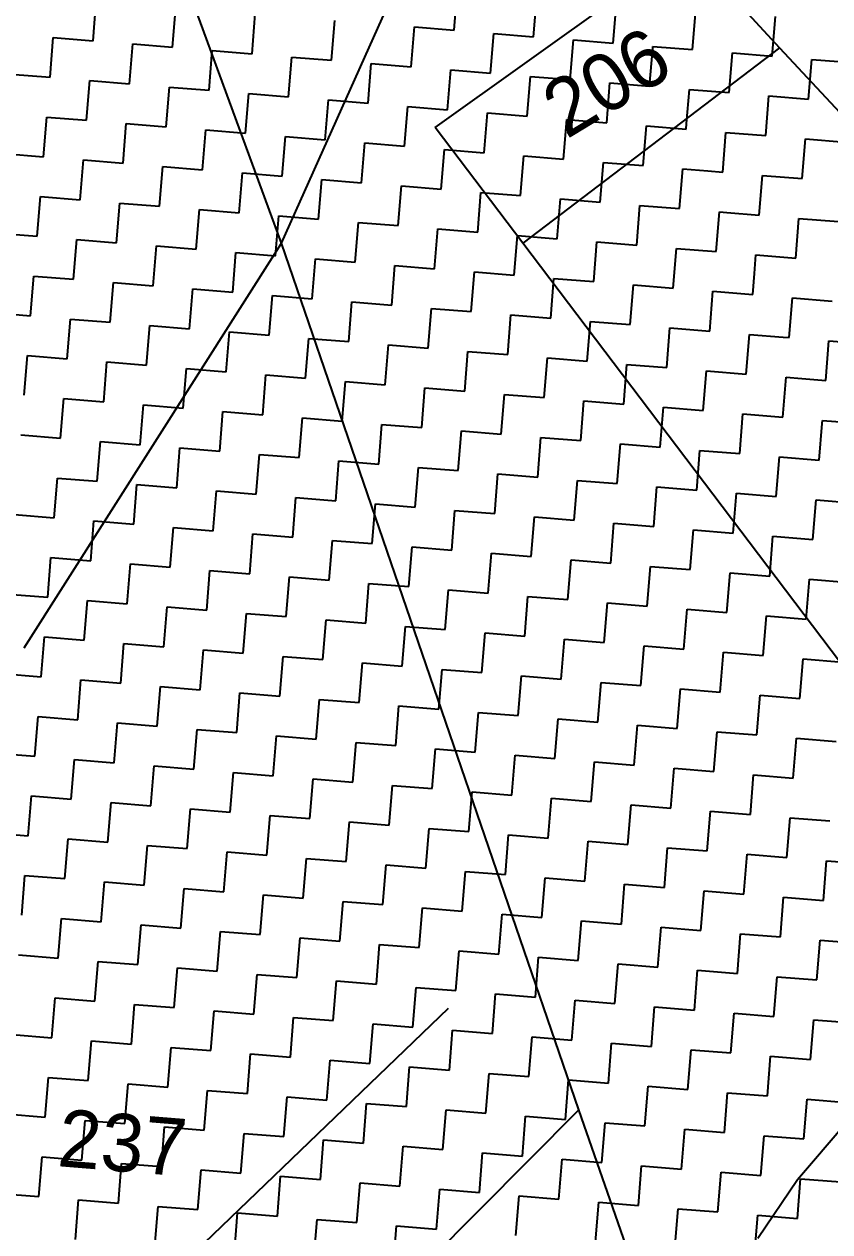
# Model space of a CAD drawing. Header units: metres. Extents: x 286589 to 288713, y 2001360 to 2004418.
# Drawn here: x 287845.1 to 287950.8, y 2002751 to 2002909.5 of the extents above; entities that cross this region are included whole.
import ezdxf
from ezdxf.enums import TextEntityAlignment as Align

# ---------------------------------------------------------------- set-up
doc = ezdxf.new("R2010")
doc.units = ezdxf.units.M
doc.header["$MEASUREMENT"] = 0
for name, color, linetype in [('LINE_WATER', 4, 'Continuous'), ('POLY_HATCH', 12, 'Continuous'), ('POLY_PARCEL', 6, 'Continuous'), ('TEXT_PARCEL', 7, 'Continuous')]:
    doc.layers.add(name, color=color, linetype=linetype)
doc.styles.add('TEXT_MAP', font='')
doc.styles.get('TEXT_MAP').set_extended_font_data('Kruti Dev 050')

msp = doc.modelspace()

# ---------------------------------------------------------------- linework, layer by layer
msp.add_lwpolyline([(287827.51, 2002709.91), (287900.74, 2002780.35)])
at = {"layer": 'LINE_WATER'}
for p, q in [((287952.82, 2002765.11), (287946.55, 2002757.79)), ((287946.55, 2002757.79), (287941.34, 2002750.12))]:
    msp.add_line(p, q, dxfattribs=at)
at = {"layer": 'POLY_HATCH', "linetype": 'Continuous'}
for p, q in [((287901.5, 2002908.74), (287901.92, 2002913.96)), ((287854.11, 2002907.35), (287854.53, 2002912.57)), ((287864.54, 2002906.5), (287864.97, 2002911.72)), ((287911.93, 2002907.89), (287912.36, 2002913.11)), ((287922.37, 2002907.04), (287922.79, 2002912.26)), ((287874.98, 2002905.65), (287875.4, 2002910.87)), ((287885.42, 2002904.8), (287885.84, 2002910.02)), ((287932.8, 2002906.19), (287933.23, 2002911.41)), ((287943.24, 2002905.34), (287943.67, 2002910.56)), ((287895.85, 2002903.95), (287896.28, 2002909.17)), ((287896.28, 2002909.17), (287901.5, 2002908.74)), ((287848.46, 2002902.56), (287848.89, 2002907.78)), ((287848.89, 2002907.78), (287854.11, 2002907.35)), ((287858.9, 2002901.71), (287859.33, 2002906.93)), ((287859.33, 2002906.93), (287864.54, 2002906.5)), ((287906.29, 2002903.1), (287906.71, 2002908.32)), ((287906.71, 2002908.32), (287911.93, 2002907.89)), ((287916.72, 2002902.25), (287917.15, 2002907.47)), ((287917.15, 2002907.47), (287922.37, 2002907.04)), ((287869.34, 2002900.86), (287869.76, 2002906.08)), ((287869.76, 2002906.08), (287874.98, 2002905.65)), ((287879.77, 2002900.01), (287880.2, 2002905.22)), ((287880.2, 2002905.22), (287885.42, 2002904.8)), ((287927.16, 2002901.4), (287927.56, 2002906.33)), ((287927.56, 2002906.33), (287927.59, 2002906.61)), ((287927.59, 2002906.61), (287932.8, 2002906.19)), ((287937.6, 2002900.55), (287938.02, 2002905.76)), ((287938.02, 2002905.76), (287943.24, 2002905.34)), ((287890.21, 2002899.16), (287890.63, 2002904.37)), ((287890.63, 2002904.37), (287895.85, 2002903.95)), ((287948.03, 2002899.7), (287948.46, 2002904.91)), ((287948.46, 2002904.91), (287953.68, 2002904.49)), ((287843.25, 2002902.98), (287848.46, 2002902.56)), ((287853.26, 2002896.91), (287853.68, 2002902.13)), ((287853.68, 2002902.13), (287858.9, 2002901.71)), ((287900.64, 2002898.3), (287901.07, 2002903.52)), ((287901.07, 2002903.52), (287906.29, 2002903.1)), ((287911.08, 2002897.45), (287911.51, 2002902.67)), ((287911.51, 2002902.67), (287916.72, 2002902.25)), ((287863.69, 2002896.06), (287864.12, 2002901.28)), ((287864.12, 2002901.28), (287869.34, 2002900.86)), ((287921.52, 2002896.6), (287921.94, 2002901.82)), ((287921.94, 2002901.82), (287927.16, 2002901.4)), ((287932.01, 2002896.48), (287932.38, 2002900.97)), ((287932.38, 2002900.97), (287937.6, 2002900.55)), ((287874.13, 2002895.21), (287874.55, 2002900.43)), ((287874.55, 2002900.43), (287879.77, 2002900.01)), ((287884.56, 2002894.36), (287884.99, 2002899.58)), ((287884.99, 2002899.58), (287890.21, 2002899.16)), ((287942.39, 2002894.9), (287942.81, 2002900.12)), ((287942.81, 2002900.12), (287948.03, 2002899.7)), ((287847.61, 2002892.12), (287848.04, 2002897.34)), ((287848.04, 2002897.34), (287853.26, 2002896.91)), ((287895, 2002893.51), (287895.43, 2002898.73)), ((287895.43, 2002898.73), (287900.64, 2002898.3)), ((287905.44, 2002892.66), (287905.86, 2002897.88)), ((287905.86, 2002897.88), (287911.08, 2002897.45)), ((287858.05, 2002891.27), (287858.47, 2002896.49)), ((287858.47, 2002896.49), (287863.69, 2002896.06)), ((287915.87, 2002891.81), (287916.3, 2002897.03)), ((287916.3, 2002897.03), (287921.52, 2002896.6)), ((287926.31, 2002890.96), (287926.73, 2002896.18)), ((287926.73, 2002896.18), (287931.95, 2002895.75)), ((287931.95, 2002895.75), (287932.01, 2002896.48)), ((287868.49, 2002890.42), (287868.91, 2002895.64)), ((287868.91, 2002895.64), (287874.13, 2002895.21)), ((287878.92, 2002889.57), (287879.35, 2002894.79)), ((287879.35, 2002894.79), (287884.56, 2002894.36)), ((287936.75, 2002890.11), (287937.17, 2002895.33)), ((287937.17, 2002895.33), (287942.39, 2002894.9)), ((287947.18, 2002889.26), (287947.61, 2002894.48)), ((287947.61, 2002894.48), (287952.83, 2002894.05)), ((287842.39, 2002892.55), (287847.61, 2002892.12)), ((287889.36, 2002888.72), (287889.78, 2002893.94)), ((287889.78, 2002893.94), (287895, 2002893.51)), ((287899.79, 2002887.87), (287900.22, 2002893.09)), ((287900.22, 2002893.09), (287905.44, 2002892.66)), ((287852.41, 2002886.48), (287852.83, 2002891.7)), ((287852.83, 2002891.7), (287858.05, 2002891.27)), ((287910.23, 2002887.02), (287910.66, 2002892.24)), ((287910.66, 2002892.24), (287915.87, 2002891.81)), ((287920.67, 2002886.17), (287921.09, 2002891.39)), ((287921.09, 2002891.39), (287926.31, 2002890.96)), ((287862.84, 2002885.63), (287863.27, 2002890.85)), ((287863.27, 2002890.85), (287868.49, 2002890.42)), ((287873.28, 2002884.78), (287873.7, 2002890)), ((287873.7, 2002890), (287878.92, 2002889.57)), ((287931.1, 2002885.32), (287931.53, 2002890.53)), ((287931.53, 2002890.53), (287934.82, 2002890.27)), ((287934.82, 2002890.27), (287936.75, 2002890.11)), ((287941.54, 2002884.47), (287941.96, 2002889.68)), ((287941.96, 2002889.68), (287947.18, 2002889.26)), ((287883.71, 2002883.93), (287884.14, 2002889.14)), ((287884.14, 2002889.14), (287889.36, 2002888.72)), ((287894.15, 2002883.08), (287894.58, 2002888.29)), ((287894.58, 2002888.29), (287899.79, 2002887.87)), ((287846.76, 2002881.69), (287847.19, 2002886.9)), ((287847.19, 2002886.9), (287852.41, 2002886.48)), ((287904.59, 2002882.23), (287905.01, 2002887.44)), ((287905.01, 2002887.44), (287910.23, 2002887.02)), ((287915.02, 2002881.37), (287915.45, 2002886.59)), ((287915.45, 2002886.59), (287920.67, 2002886.17)), ((287857.2, 2002880.84), (287857.62, 2002886.05)), ((287857.62, 2002886.05), (287862.84, 2002885.63)), ((287867.63, 2002879.98), (287868.06, 2002885.2)), ((287868.06, 2002885.2), (287873.28, 2002884.78)), ((287925.46, 2002880.52), (287925.88, 2002885.74)), ((287925.88, 2002885.74), (287931.1, 2002885.32)), ((287935.9, 2002879.67), (287936.32, 2002884.89)), ((287936.32, 2002884.89), (287937.29, 2002884.81)), ((287937.29, 2002884.81), (287941.54, 2002884.47)), ((287878.07, 2002879.13), (287878.5, 2002884.35)), ((287878.5, 2002884.35), (287883.71, 2002883.93)), ((287888.51, 2002878.28), (287888.93, 2002883.5)), ((287888.93, 2002883.5), (287894.15, 2002883.08)), ((287946.33, 2002878.82), (287946.76, 2002884.04)), ((287946.76, 2002884.04), (287951.97, 2002883.62)), ((287841.54, 2002882.11), (287846.76, 2002881.69)), ((287898.94, 2002877.43), (287899.37, 2002882.65)), ((287899.37, 2002882.65), (287904.59, 2002882.23)), ((287909.38, 2002876.58), (287909.8, 2002881.8)), ((287909.8, 2002881.8), (287915.02, 2002881.37)), ((287851.55, 2002876.04), (287851.98, 2002881.26)), ((287851.98, 2002881.26), (287857.2, 2002880.84)), ((287861.99, 2002875.19), (287862.42, 2002880.41)), ((287862.42, 2002880.41), (287867.63, 2002879.98)), ((287919.82, 2002875.73), (287920.24, 2002880.95)), ((287920.24, 2002880.95), (287925.46, 2002880.52)), ((287930.25, 2002874.88), (287930.68, 2002880.1)), ((287930.68, 2002880.1), (287935.9, 2002879.67)), ((287872.43, 2002874.34), (287872.85, 2002879.56)), ((287872.85, 2002879.56), (287878.07, 2002879.13)), ((287882.86, 2002873.49), (287883.29, 2002878.71)), ((287883.29, 2002878.71), (287888.51, 2002878.28)), ((287940.91, 2002876.79), (287941.11, 2002879.25)), ((287941.11, 2002879.25), (287946.33, 2002878.82)), ((287893.3, 2002872.64), (287893.72, 2002877.86)), ((287893.72, 2002877.86), (287898.94, 2002877.43)), ((287903.74, 2002871.79), (287904.16, 2002877.01)), ((287904.16, 2002877.01), (287909.38, 2002876.58)), ((287940.69, 2002874.03), (287940.91, 2002876.79)), ((287845.91, 2002871.25), (287846.34, 2002876.47)), ((287846.34, 2002876.47), (287851.55, 2002876.04)), ((287856.35, 2002870.4), (287856.77, 2002875.62)), ((287856.77, 2002875.62), (287861.99, 2002875.19)), ((287914.17, 2002870.94), (287914.6, 2002876.16)), ((287914.6, 2002876.16), (287919.82, 2002875.73)), ((287924.61, 2002870.09), (287925.03, 2002875.31)), ((287925.03, 2002875.31), (287930.25, 2002874.88)), ((287866.78, 2002869.55), (287867.21, 2002874.77)), ((287867.21, 2002874.77), (287872.43, 2002874.34)), ((287877.22, 2002868.7), (287877.65, 2002873.92)), ((287877.65, 2002873.92), (287882.86, 2002873.49)), ((287935.04, 2002869.24), (287935.47, 2002874.46)), ((287935.47, 2002874.46), (287940.69, 2002874.03)), ((287945.48, 2002868.39), (287945.91, 2002873.6)), ((287945.91, 2002873.6), (287951.12, 2002873.18)), ((287887.66, 2002867.85), (287888.08, 2002873.07)), ((287888.08, 2002873.07), (287893.3, 2002872.64)), ((287898.09, 2002867), (287898.52, 2002872.21)), ((287898.52, 2002872.21), (287903.74, 2002871.79)), ((287840.69, 2002871.68), (287845.91, 2002871.25)), ((287850.7, 2002865.61), (287851.13, 2002870.82)), ((287851.13, 2002870.82), (287856.35, 2002870.4)), ((287908.53, 2002866.15), (287908.95, 2002871.36)), ((287908.95, 2002871.36), (287914.17, 2002870.94)), ((287918.96, 2002865.3), (287919.39, 2002870.51)), ((287919.39, 2002870.51), (287924.61, 2002870.09)), ((287861.14, 2002864.76), (287861.57, 2002869.97)), ((287861.57, 2002869.97), (287866.78, 2002869.55)), ((287871.58, 2002863.9), (287872, 2002869.12)), ((287872, 2002869.12), (287877.22, 2002868.7)), ((287929.4, 2002864.44), (287929.83, 2002869.66)), ((287929.83, 2002869.66), (287935.04, 2002869.24)), ((287939.84, 2002863.59), (287940.26, 2002868.81)), ((287940.26, 2002868.81), (287944.68, 2002868.45)), ((287882.01, 2002863.05), (287882.44, 2002868.27)), ((287882.44, 2002868.27), (287887.66, 2002867.85)), ((287892.45, 2002862.2), (287892.87, 2002867.42)), ((287892.87, 2002867.42), (287898.09, 2002867)), ((287944.68, 2002868.45), (287945.48, 2002868.39)), ((287950.27, 2002862.74), (287950.7, 2002867.96)), ((287950.7, 2002867.96), (287955.92, 2002867.54)), ((287845.06, 2002860.81), (287845.49, 2002866.03)), ((287845.49, 2002866.03), (287850.7, 2002865.61)), ((287902.89, 2002861.35), (287903.31, 2002866.57)), ((287903.31, 2002866.57), (287908.53, 2002866.15)), ((287913.32, 2002860.5), (287913.75, 2002865.72)), ((287913.75, 2002865.72), (287918.96, 2002865.3)), ((287855.5, 2002859.96), (287855.92, 2002865.18)), ((287855.92, 2002865.18), (287861.14, 2002864.76)), ((287865.93, 2002859.11), (287866.36, 2002864.33)), ((287866.36, 2002864.33), (287871.58, 2002863.9)), ((287923.76, 2002859.65), (287924.18, 2002864.87)), ((287924.18, 2002864.87), (287929.4, 2002864.44)), ((287934.19, 2002858.8), (287934.62, 2002864.02)), ((287934.62, 2002864.02), (287939.84, 2002863.59)), ((287876.37, 2002858.26), (287876.79, 2002863.48)), ((287876.79, 2002863.48), (287882.01, 2002863.05)), ((287886.81, 2002857.41), (287887.23, 2002862.63)), ((287887.23, 2002862.63), (287892.45, 2002862.2)), ((287944.63, 2002857.95), (287945.06, 2002863.17)), ((287945.06, 2002863.17), (287947.14, 2002863)), ((287947.14, 2002863), (287950.27, 2002862.74)), ((287897.24, 2002856.56), (287897.67, 2002861.78)), ((287897.67, 2002861.78), (287902.89, 2002861.35)), ((287907.68, 2002855.71), (287908.1, 2002860.93)), ((287908.1, 2002860.93), (287913.32, 2002860.5)), ((287849.85, 2002855.17), (287850.28, 2002860.39)), ((287850.28, 2002860.39), (287855.5, 2002859.96)), ((287860.29, 2002854.32), (287860.72, 2002859.54)), ((287860.72, 2002859.54), (287865.93, 2002859.11)), ((287918.11, 2002854.86), (287918.54, 2002860.08)), ((287918.54, 2002860.08), (287923.76, 2002859.65)), ((287870.73, 2002853.47), (287871.15, 2002858.69)), ((287871.15, 2002858.69), (287876.37, 2002858.26)), ((287881.16, 2002852.62), (287881.59, 2002857.84)), ((287881.59, 2002857.84), (287886.81, 2002857.41)), ((287928.55, 2002854.01), (287928.98, 2002859.23)), ((287928.98, 2002859.23), (287934.19, 2002858.8)), ((287938.99, 2002853.16), (287939.41, 2002858.38)), ((287939.41, 2002858.38), (287944.63, 2002857.95)), ((287891.6, 2002851.77), (287892.02, 2002856.99)), ((287892.02, 2002856.99), (287897.24, 2002856.56)), ((287902.03, 2002850.92), (287902.46, 2002856.13)), ((287902.46, 2002856.13), (287907.68, 2002855.71)), ((287949.42, 2002852.31), (287949.81, 2002857.09)), ((287949.81, 2002857.09), (287949.85, 2002857.52)), ((287949.85, 2002857.52), (287955.07, 2002857.1)), ((287844.64, 2002855.6), (287849.85, 2002855.17)), ((287854.65, 2002849.53), (287855.07, 2002854.74)), ((287855.07, 2002854.74), (287860.29, 2002854.32)), ((287912.47, 2002850.07), (287912.9, 2002855.28)), ((287912.9, 2002855.28), (287918.11, 2002854.86)), ((287865.08, 2002848.68), (287865.51, 2002853.89)), ((287865.51, 2002853.89), (287870.73, 2002853.47)), ((287875.52, 2002847.83), (287875.94, 2002853.04)), ((287875.94, 2002853.04), (287881.16, 2002852.62)), ((287922.91, 2002849.22), (287923.33, 2002854.43)), ((287923.33, 2002854.43), (287928.55, 2002854.01)), ((287933.34, 2002848.36), (287933.77, 2002853.58)), ((287933.77, 2002853.58), (287938.99, 2002853.16)), ((287885.95, 2002846.97), (287886.38, 2002852.19)), ((287886.38, 2002852.19), (287891.6, 2002851.77)), ((287896.39, 2002846.12), (287896.82, 2002851.34)), ((287896.82, 2002851.34), (287902.03, 2002850.92)), ((287943.78, 2002847.51), (287944.2, 2002852.73)), ((287944.2, 2002852.73), (287949.42, 2002852.31)), ((287849, 2002844.73), (287849.43, 2002849.95)), ((287849.43, 2002849.95), (287854.65, 2002849.53)), ((287906.83, 2002845.27), (287907.25, 2002850.49)), ((287907.25, 2002850.49), (287912.47, 2002850.07)), ((287859.44, 2002843.88), (287859.86, 2002849.1)), ((287859.86, 2002849.1), (287865.08, 2002848.68)), ((287869.88, 2002843.03), (287870.3, 2002848.25)), ((287870.3, 2002848.25), (287875.52, 2002847.83)), ((287917.26, 2002844.42), (287917.69, 2002849.64)), ((287917.69, 2002849.64), (287922.91, 2002849.22)), ((287927.7, 2002843.57), (287928.12, 2002848.79)), ((287928.12, 2002848.79), (287933.34, 2002848.36)), ((287880.31, 2002842.18), (287880.74, 2002847.4)), ((287880.74, 2002847.4), (287885.95, 2002846.97)), ((287890.75, 2002841.33), (287891.17, 2002846.55)), ((287891.17, 2002846.55), (287896.39, 2002846.12)), ((287938.14, 2002842.72), (287938.56, 2002847.94)), ((287938.56, 2002847.94), (287943.78, 2002847.51)), ((287948.57, 2002841.87), (287949, 2002847.09)), ((287949, 2002847.09), (287954.22, 2002846.66)), ((287843.78, 2002845.16), (287849, 2002844.73)), ((287901.18, 2002840.48), (287901.61, 2002845.7)), ((287901.61, 2002845.7), (287906.83, 2002845.27)), ((287853.8, 2002839.09), (287854.22, 2002844.31)), ((287854.22, 2002844.31), (287859.44, 2002843.88)), ((287864.23, 2002838.24), (287864.66, 2002843.46)), ((287864.66, 2002843.46), (287869.88, 2002843.03)), ((287911.62, 2002839.63), (287912.05, 2002844.85)), ((287912.05, 2002844.85), (287917.26, 2002844.42)), ((287922.06, 2002838.78), (287922.48, 2002844)), ((287922.48, 2002844), (287927.7, 2002843.57)), ((287874.67, 2002837.39), (287875.09, 2002842.61)), ((287875.09, 2002842.61), (287880.31, 2002842.18)), ((287932.49, 2002837.93), (287932.92, 2002843.15)), ((287932.92, 2002843.15), (287938.14, 2002842.72)), ((287942.93, 2002837.08), (287943.35, 2002842.3)), ((287943.35, 2002842.3), (287948.57, 2002841.87)), ((287885.1, 2002836.54), (287885.53, 2002841.76)), ((287885.53, 2002841.76), (287890.75, 2002841.33)), ((287895.54, 2002835.69), (287895.97, 2002840.91)), ((287895.97, 2002840.91), (287901.18, 2002840.48)), ((287848.15, 2002834.3), (287848.58, 2002839.52)), ((287848.58, 2002839.52), (287853.8, 2002839.09)), ((287858.59, 2002833.45), (287859.01, 2002838.67)), ((287859.01, 2002838.67), (287864.23, 2002838.24)), ((287905.98, 2002834.84), (287906.4, 2002840.06)), ((287906.4, 2002840.06), (287911.62, 2002839.63)), ((287916.41, 2002833.99), (287916.84, 2002839.2)), ((287916.84, 2002839.2), (287922.06, 2002838.78)), ((287869.02, 2002832.6), (287869.45, 2002837.81)), ((287869.45, 2002837.81), (287874.67, 2002837.39)), ((287926.85, 2002833.14), (287927.27, 2002838.35)), ((287927.27, 2002838.35), (287932.49, 2002837.93)), ((287937.29, 2002832.29), (287937.71, 2002837.5)), ((287937.71, 2002837.5), (287942.93, 2002837.08)), ((287879.46, 2002831.75), (287879.89, 2002836.96)), ((287879.89, 2002836.96), (287885.1, 2002836.54)), ((287889.9, 2002830.9), (287890.32, 2002836.11)), ((287890.32, 2002836.11), (287895.54, 2002835.69)), ((287947.72, 2002831.43), (287948.15, 2002836.65)), ((287948.15, 2002836.65), (287953.36, 2002836.23)), ((287842.93, 2002834.72), (287848.15, 2002834.3)), ((287852.94, 2002828.65), (287853.37, 2002833.87)), ((287853.37, 2002833.87), (287858.59, 2002833.45)), ((287900.33, 2002830.04), (287900.76, 2002835.26)), ((287900.76, 2002835.26), (287905.98, 2002834.84)), ((287910.77, 2002829.19), (287911.19, 2002834.41)), ((287911.19, 2002834.41), (287916.41, 2002833.99)), ((287863.38, 2002827.8), (287863.81, 2002833.02)), ((287863.81, 2002833.02), (287869.02, 2002832.6)), ((287921.21, 2002828.34), (287921.63, 2002833.56)), ((287921.63, 2002833.56), (287926.85, 2002833.14)), ((287931.64, 2002827.49), (287932.07, 2002832.71)), ((287932.07, 2002832.71), (287937.29, 2002832.29)), ((287873.82, 2002826.95), (287874.24, 2002832.17)), ((287874.24, 2002832.17), (287879.46, 2002831.75)), ((287884.25, 2002826.1), (287884.68, 2002831.32)), ((287884.68, 2002831.32), (287889.9, 2002830.9)), ((287942.08, 2002826.64), (287942.5, 2002831.86)), ((287942.5, 2002831.86), (287947.72, 2002831.43)), ((287894.69, 2002825.25), (287895.12, 2002830.47)), ((287895.12, 2002830.47), (287900.33, 2002830.04)), ((287905.13, 2002824.4), (287905.55, 2002829.62)), ((287905.55, 2002829.62), (287910.77, 2002829.19)), ((287847.3, 2002823.86), (287847.73, 2002829.08)), ((287847.73, 2002829.08), (287852.94, 2002828.65)), ((287857.74, 2002823.01), (287858.16, 2002828.23)), ((287858.16, 2002828.23), (287863.38, 2002827.8)), ((287915.56, 2002823.55), (287915.99, 2002828.77)), ((287915.99, 2002828.77), (287921.21, 2002828.34)), ((287926, 2002822.7), (287926.42, 2002827.92)), ((287926.42, 2002827.92), (287931.64, 2002827.49)), ((287868.17, 2002822.16), (287868.6, 2002827.38)), ((287868.6, 2002827.38), (287873.82, 2002826.95)), ((287878.61, 2002821.31), (287879.04, 2002826.53)), ((287879.04, 2002826.53), (287884.25, 2002826.1)), ((287936.43, 2002821.85), (287936.86, 2002827.07)), ((287936.86, 2002827.07), (287942.08, 2002826.64)), ((287946.87, 2002821), (287947.3, 2002826.22)), ((287947.3, 2002826.22), (287952.51, 2002825.79)), ((287889.05, 2002820.46), (287889.47, 2002825.68)), ((287889.47, 2002825.68), (287894.69, 2002825.25)), ((287899.48, 2002819.61), (287899.91, 2002824.83)), ((287899.91, 2002824.83), (287905.13, 2002824.4)), ((287842.08, 2002824.29), (287847.3, 2002823.86)), ((287852.09, 2002818.22), (287852.52, 2002823.44)), ((287852.52, 2002823.44), (287857.74, 2002823.01)), ((287909.92, 2002818.76), (287910.34, 2002823.98)), ((287910.34, 2002823.98), (287915.56, 2002823.55)), ((287920.35, 2002817.91), (287920.78, 2002823.12)), ((287920.78, 2002823.12), (287926, 2002822.7)), ((287862.53, 2002817.37), (287862.96, 2002822.59)), ((287862.96, 2002822.59), (287868.17, 2002822.16)), ((287872.97, 2002816.52), (287873.39, 2002821.73)), ((287873.39, 2002821.73), (287878.61, 2002821.31)), ((287930.79, 2002817.06), (287931.22, 2002822.27)), ((287931.22, 2002822.27), (287936.43, 2002821.85)), ((287941.23, 2002816.21), (287941.65, 2002821.42)), ((287941.65, 2002821.42), (287946.87, 2002821)), ((287883.4, 2002815.67), (287883.83, 2002820.88)), ((287883.83, 2002820.88), (287889.05, 2002820.46)), ((287893.84, 2002814.82), (287894.26, 2002820.03)), ((287894.26, 2002820.03), (287899.48, 2002819.61)), ((287846.45, 2002813.43), (287846.88, 2002818.64)), ((287846.88, 2002818.64), (287852.09, 2002818.22)), ((287904.28, 2002813.96), (287904.7, 2002819.18)), ((287904.7, 2002819.18), (287909.92, 2002818.76)), ((287914.71, 2002813.11), (287915.14, 2002818.33)), ((287915.14, 2002818.33), (287920.35, 2002817.91)), ((287856.89, 2002812.57), (287857.31, 2002817.79)), ((287857.31, 2002817.79), (287862.53, 2002817.37)), ((287867.32, 2002811.72), (287867.75, 2002816.94)), ((287867.75, 2002816.94), (287872.97, 2002816.52)), ((287925.15, 2002812.26), (287925.57, 2002817.48)), ((287925.57, 2002817.48), (287930.79, 2002817.06)), ((287935.58, 2002811.41), (287936.01, 2002816.63)), ((287936.01, 2002816.63), (287941.23, 2002816.21)), ((287877.76, 2002810.87), (287878.18, 2002816.09)), ((287878.18, 2002816.09), (287883.4, 2002815.67)), ((287888.2, 2002810.02), (287888.62, 2002815.24)), ((287888.62, 2002815.24), (287893.84, 2002814.82)), ((287946.02, 2002810.56), (287946.45, 2002815.78)), ((287946.45, 2002815.78), (287951.66, 2002815.35)), ((287841.23, 2002813.85), (287846.45, 2002813.43)), ((287898.63, 2002809.17), (287899.06, 2002814.39)), ((287899.06, 2002814.39), (287904.28, 2002813.96)), ((287909.07, 2002808.32), (287909.49, 2002813.54)), ((287909.49, 2002813.54), (287914.71, 2002813.11)), ((287851.24, 2002807.78), (287851.67, 2002813)), ((287851.67, 2002813), (287856.89, 2002812.57)), ((287861.68, 2002806.93), (287862.11, 2002812.15)), ((287862.11, 2002812.15), (287867.32, 2002811.72)), ((287919.5, 2002807.47), (287919.93, 2002812.69)), ((287919.93, 2002812.69), (287925.15, 2002812.26)), ((287929.94, 2002806.62), (287930.37, 2002811.84)), ((287930.37, 2002811.84), (287935.58, 2002811.41)), ((287872.12, 2002806.08), (287872.54, 2002811.3)), ((287872.54, 2002811.3), (287877.76, 2002810.87)), ((287882.55, 2002805.23), (287882.98, 2002810.45)), ((287882.98, 2002810.45), (287888.2, 2002810.02)), ((287940.38, 2002805.77), (287940.8, 2002810.99)), ((287940.8, 2002810.99), (287946.02, 2002810.56)), ((287892.99, 2002804.38), (287893.41, 2002809.6)), ((287893.41, 2002809.6), (287898.63, 2002809.17)), ((287903.42, 2002803.53), (287903.85, 2002808.75)), ((287903.85, 2002808.75), (287909.07, 2002808.32)), ((287845.6, 2002802.99), (287846.03, 2002808.21)), ((287846.03, 2002808.21), (287851.24, 2002807.78)), ((287856.04, 2002802.14), (287856.46, 2002807.36)), ((287856.46, 2002807.36), (287861.68, 2002806.93)), ((287913.86, 2002802.68), (287914.29, 2002807.9)), ((287914.29, 2002807.9), (287919.5, 2002807.47)), ((287924.3, 2002801.83), (287924.72, 2002807.05)), ((287924.72, 2002807.05), (287929.94, 2002806.62)), ((287866.47, 2002801.29), (287866.9, 2002806.51)), ((287866.9, 2002806.51), (287872.12, 2002806.08)), ((287876.91, 2002800.44), (287877.33, 2002805.66)), ((287877.33, 2002805.66), (287882.55, 2002805.23)), ((287934.73, 2002800.98), (287935.16, 2002806.19)), ((287935.16, 2002806.19), (287940.38, 2002805.77)), ((287945.17, 2002800.13), (287945.59, 2002805.34)), ((287945.59, 2002805.34), (287950.81, 2002804.92)), ((287887.34, 2002799.59), (287887.77, 2002804.8)), ((287887.77, 2002804.8), (287892.99, 2002804.38)), ((287897.78, 2002798.74), (287898.21, 2002803.95)), ((287898.21, 2002803.95), (287903.42, 2002803.53)), ((287840.38, 2002803.41), (287845.6, 2002802.99)), ((287850.39, 2002797.35), (287850.82, 2002802.56)), ((287850.82, 2002802.56), (287856.04, 2002802.14)), ((287908.22, 2002797.89), (287908.64, 2002803.1)), ((287908.64, 2002803.1), (287913.86, 2002802.68)), ((287918.65, 2002797.03), (287919.08, 2002802.25)), ((287919.08, 2002802.25), (287924.3, 2002801.83)), ((287860.83, 2002796.5), (287861.25, 2002801.71)), ((287861.25, 2002801.71), (287866.47, 2002801.29)), ((287871.27, 2002795.64), (287871.69, 2002800.86)), ((287871.69, 2002800.86), (287876.91, 2002800.44)), ((287929.09, 2002796.18), (287929.52, 2002801.4)), ((287929.52, 2002801.4), (287934.73, 2002800.98)), ((287881.7, 2002794.79), (287882.13, 2002800.01)), ((287882.13, 2002800.01), (287887.34, 2002799.59)), ((287892.14, 2002793.94), (287892.56, 2002799.16)), ((287892.56, 2002799.16), (287897.78, 2002798.74)), ((287939.53, 2002795.33), (287939.95, 2002800.55)), ((287939.95, 2002800.55), (287945.17, 2002800.13)), ((287949.96, 2002794.48), (287950.39, 2002799.7)), ((287950.39, 2002799.7), (287955.61, 2002799.28)), ((287844.75, 2002792.55), (287845.17, 2002797.77)), ((287845.17, 2002797.77), (287850.39, 2002797.35)), ((287902.57, 2002793.09), (287903, 2002798.31)), ((287903, 2002798.31), (287908.22, 2002797.89)), ((287913.01, 2002792.24), (287913.44, 2002797.46)), ((287913.44, 2002797.46), (287918.65, 2002797.03)), ((287855.19, 2002791.7), (287855.61, 2002796.92)), ((287855.61, 2002796.92), (287860.83, 2002796.5)), ((287865.62, 2002790.85), (287866.05, 2002796.07)), ((287866.05, 2002796.07), (287871.27, 2002795.64)), ((287923.45, 2002791.39), (287923.87, 2002796.61)), ((287923.87, 2002796.61), (287929.09, 2002796.18)), ((287876.06, 2002790), (287876.48, 2002795.22)), ((287876.48, 2002795.22), (287881.7, 2002794.79)), ((287886.49, 2002789.15), (287886.92, 2002794.37)), ((287886.92, 2002794.37), (287892.14, 2002793.94)), ((287933.88, 2002790.54), (287934.31, 2002795.76)), ((287934.31, 2002795.76), (287939.53, 2002795.33)), ((287944.32, 2002789.69), (287944.74, 2002794.91)), ((287944.74, 2002794.91), (287949.96, 2002794.48)), ((287896.93, 2002788.3), (287897.36, 2002793.52)), ((287897.36, 2002793.52), (287902.57, 2002793.09)), ((287907.37, 2002787.45), (287907.79, 2002792.67)), ((287907.79, 2002792.67), (287913.01, 2002792.24)), ((287849.54, 2002786.91), (287849.97, 2002792.13)), ((287849.97, 2002792.13), (287855.19, 2002791.7)), ((287859.98, 2002786.06), (287860.4, 2002791.28)), ((287860.4, 2002791.28), (287865.62, 2002790.85)), ((287917.8, 2002786.6), (287918.23, 2002791.82)), ((287918.23, 2002791.82), (287923.45, 2002791.39)), ((287870.41, 2002785.21), (287870.84, 2002790.43)), ((287870.84, 2002790.43), (287876.06, 2002790)), ((287880.85, 2002784.36), (287881.28, 2002789.58)), ((287881.28, 2002789.58), (287886.49, 2002789.15)), ((287928.24, 2002785.75), (287928.66, 2002790.97)), ((287928.66, 2002790.97), (287933.88, 2002790.54)), ((287938.68, 2002784.9), (287939.1, 2002790.12)), ((287939.1, 2002790.12), (287944.32, 2002789.69)), ((287891.29, 2002783.51), (287891.71, 2002788.72)), ((287891.71, 2002788.72), (287896.93, 2002788.3)), ((287949.11, 2002784.05), (287949.54, 2002789.26)), ((287949.54, 2002789.26), (287954.75, 2002788.84)), ((287844.32, 2002787.33), (287849.54, 2002786.91)), ((287854.34, 2002781.27), (287854.76, 2002786.48)), ((287854.76, 2002786.48), (287859.98, 2002786.06)), ((287901.72, 2002782.66), (287902.15, 2002787.87)), ((287902.15, 2002787.87), (287907.37, 2002787.45)), ((287912.16, 2002781.81), (287912.58, 2002787.02)), ((287912.58, 2002787.02), (287917.8, 2002786.6)), ((287864.77, 2002780.42), (287865.2, 2002785.63)), ((287865.2, 2002785.63), (287870.41, 2002785.21)), ((287875.21, 2002779.56), (287875.63, 2002784.78)), ((287875.63, 2002784.78), (287880.85, 2002784.36)), ((287922.6, 2002780.95), (287923.02, 2002786.17)), ((287923.02, 2002786.17), (287928.24, 2002785.75)), ((287933.03, 2002780.1), (287933.46, 2002785.32)), ((287933.46, 2002785.32), (287938.68, 2002784.9)), ((287885.64, 2002778.71), (287886.07, 2002783.93)), ((287886.07, 2002783.93), (287891.29, 2002783.51)), ((287943.47, 2002779.25), (287943.89, 2002784.47)), ((287943.89, 2002784.47), (287949.11, 2002784.05)), ((287848.69, 2002776.47), (287849.12, 2002781.69)), ((287849.12, 2002781.69), (287854.34, 2002781.27)), ((287896.08, 2002777.86), (287896.51, 2002783.08)), ((287896.51, 2002783.08), (287901.72, 2002782.66)), ((287906.52, 2002777.01), (287906.94, 2002782.23)), ((287906.94, 2002782.23), (287912.16, 2002781.81)), ((287859.13, 2002775.62), (287859.55, 2002780.84)), ((287859.55, 2002780.84), (287864.77, 2002780.42)), ((287869.56, 2002774.77), (287869.99, 2002779.99)), ((287869.99, 2002779.99), (287875.21, 2002779.56)), ((287916.95, 2002776.16), (287917.38, 2002781.38)), ((287917.38, 2002781.38), (287922.6, 2002780.95)), ((287927.39, 2002775.31), (287927.81, 2002780.53)), ((287927.81, 2002780.53), (287933.03, 2002780.1)), ((287880, 2002773.92), (287880.43, 2002779.14)), ((287880.43, 2002779.14), (287885.64, 2002778.71)), ((287937.82, 2002774.46), (287938.25, 2002779.68)), ((287938.25, 2002779.68), (287943.47, 2002779.25)), ((287948.26, 2002773.61), (287948.69, 2002778.83)), ((287948.69, 2002778.83), (287953.9, 2002778.4)), ((287843.47, 2002776.9), (287848.69, 2002776.47)), ((287890.44, 2002773.07), (287890.86, 2002778.29)), ((287890.86, 2002778.29), (287896.08, 2002777.86)), ((287900.87, 2002772.22), (287901.3, 2002777.44)), ((287901.3, 2002777.44), (287906.52, 2002777.01)), ((287853.48, 2002770.83), (287853.91, 2002776.05)), ((287853.91, 2002776.05), (287859.13, 2002775.62)), ((287911.31, 2002771.37), (287911.73, 2002776.59)), ((287911.73, 2002776.59), (287916.95, 2002776.16)), ((287921.74, 2002770.52), (287922.17, 2002775.74)), ((287922.17, 2002775.74), (287927.39, 2002775.31)), ((287863.92, 2002769.98), (287864.35, 2002775.2)), ((287864.35, 2002775.2), (287869.56, 2002774.77)), ((287874.36, 2002769.13), (287874.78, 2002774.35)), ((287874.78, 2002774.35), (287880, 2002773.92)), ((287932.18, 2002769.67), (287932.61, 2002774.89)), ((287932.61, 2002774.89), (287937.82, 2002774.46)), ((287942.62, 2002768.82), (287943.04, 2002774.04)), ((287943.04, 2002774.04), (287948.26, 2002773.61)), ((287884.79, 2002768.28), (287885.22, 2002773.5)), ((287885.22, 2002773.5), (287890.44, 2002773.07)), ((287895.23, 2002767.43), (287895.65, 2002772.65)), ((287895.65, 2002772.65), (287900.87, 2002772.22)), ((287847.84, 2002766.04), (287848.27, 2002771.26)), ((287848.27, 2002771.26), (287853.48, 2002770.83)), ((287905.67, 2002766.58), (287906.09, 2002771.79)), ((287906.09, 2002771.79), (287911.31, 2002771.37)), ((287916.1, 2002765.73), (287916.53, 2002770.94)), ((287916.53, 2002770.94), (287921.74, 2002770.52)), ((287858.28, 2002765.19), (287858.7, 2002770.4)), ((287858.7, 2002770.4), (287863.92, 2002769.98)), ((287868.71, 2002764.34), (287869.14, 2002769.55)), ((287869.14, 2002769.55), (287874.36, 2002769.13)), ((287926.54, 2002764.88), (287926.96, 2002770.09)), ((287926.96, 2002770.09), (287932.18, 2002769.67)), ((287936.97, 2002764.02), (287937.4, 2002769.24)), ((287937.4, 2002769.24), (287942.62, 2002768.82)), ((287879.15, 2002763.49), (287879.57, 2002768.7)), ((287879.57, 2002768.7), (287884.79, 2002768.28)), ((287889.59, 2002762.63), (287890.01, 2002767.85)), ((287890.01, 2002767.85), (287895.23, 2002767.43)), ((287947.41, 2002763.17), (287947.84, 2002768.39)), ((287947.84, 2002768.39), (287953.05, 2002767.97)), ((287842.62, 2002766.46), (287847.84, 2002766.04)), ((287900.02, 2002761.78), (287900.45, 2002767)), ((287900.45, 2002767), (287905.67, 2002766.58)), ((287910.46, 2002760.93), (287910.88, 2002766.15)), ((287910.88, 2002766.15), (287916.1, 2002765.73)), ((287852.63, 2002760.39), (287853.06, 2002765.61)), ((287853.06, 2002765.61), (287858.28, 2002765.19)), ((287863.07, 2002759.54), (287863.5, 2002764.76)), ((287863.5, 2002764.76), (287868.71, 2002764.34)), ((287920.89, 2002760.08), (287921.32, 2002765.3)), ((287921.32, 2002765.3), (287926.54, 2002764.88)), ((287931.33, 2002759.23), (287931.76, 2002764.45)), ((287931.76, 2002764.45), (287936.97, 2002764.02)), ((287873.51, 2002758.69), (287873.93, 2002763.91)), ((287873.93, 2002763.91), (287879.15, 2002763.49)), ((287883.94, 2002757.84), (287884.37, 2002763.06)), ((287884.37, 2002763.06), (287889.59, 2002762.63)), ((287941.77, 2002758.38), (287942.19, 2002763.6)), ((287942.19, 2002763.6), (287947.41, 2002763.17)), ((287894.38, 2002756.99), (287894.8, 2002762.21)), ((287894.8, 2002762.21), (287900.02, 2002761.78)), ((287904.81, 2002756.14), (287905.24, 2002761.36)), ((287905.24, 2002761.36), (287910.46, 2002760.93)), ((287846.99, 2002755.6), (287847.42, 2002760.82)), ((287847.42, 2002760.82), (287852.63, 2002760.39)), ((287857.43, 2002754.75), (287857.85, 2002759.97)), ((287857.85, 2002759.97), (287863.07, 2002759.54)), ((287915.25, 2002755.29), (287915.68, 2002760.51)), ((287915.68, 2002760.51), (287920.89, 2002760.08)), ((287925.69, 2002754.44), (287926.11, 2002759.66)), ((287926.11, 2002759.66), (287931.33, 2002759.23)), ((287867.86, 2002753.9), (287868.29, 2002759.12)), ((287868.29, 2002759.12), (287873.51, 2002758.69)), ((287878.3, 2002753.05), (287878.72, 2002758.27)), ((287878.72, 2002758.27), (287883.94, 2002757.84)), ((287936.12, 2002753.59), (287936.55, 2002758.81)), ((287936.55, 2002758.81), (287941.77, 2002758.38)), ((287946.56, 2002752.74), (287946.98, 2002757.96)), ((287946.98, 2002757.96), (287952.2, 2002757.53)), ((287888.74, 2002752.2), (287889.16, 2002757.42)), ((287889.16, 2002757.42), (287894.38, 2002756.99)), ((287899.17, 2002751.35), (287899.6, 2002756.57)), ((287899.6, 2002756.57), (287904.81, 2002756.14)), ((287841.77, 2002756.03), (287846.99, 2002755.6)), ((287851.78, 2002749.96), (287852.21, 2002755.18)), ((287852.21, 2002755.18), (287857.43, 2002754.75)), ((287909.61, 2002750.5), (287910.03, 2002755.72)), ((287910.03, 2002755.72), (287915.25, 2002755.29)), ((287920.04, 2002749.65), (287920.47, 2002754.86)), ((287920.47, 2002754.86), (287925.69, 2002754.44)), ((287862.22, 2002749.11), (287862.64, 2002754.32)), ((287862.64, 2002754.32), (287867.86, 2002753.9)), ((287872.66, 2002748.26), (287873.08, 2002753.47)), ((287873.08, 2002753.47), (287878.3, 2002753.05)), ((287930.48, 2002748.8), (287930.91, 2002754.01)), ((287930.91, 2002754.01), (287936.12, 2002753.59)), ((287940.92, 2002747.94), (287941.34, 2002753.16)), ((287941.34, 2002753.16), (287946.56, 2002752.74)), ((287883.09, 2002747.41), (287883.52, 2002752.62)), ((287883.52, 2002752.62), (287888.74, 2002752.2)), ((287893.53, 2002746.55), (287893.95, 2002751.77)), ((287893.95, 2002751.77), (287899.17, 2002751.35))]:
    msp.add_line(p, q, dxfattribs=at)
at = {"layer": 'POLY_PARCEL'}
for p, q in [((287878.85, 2002880.8), (287814.25, 2003056.7)), ((287878.85, 2002880.8), (287907.23, 2002944.22)), ((287899.03, 2002895.96), (287932.06, 2002919.6)), ((287932.06, 2002919.6), (287944.21, 2002906.41)), ((287944.21, 2002906.41), (287910.5, 2002880.79)), ((287944.21, 2002906.41), (287971.22, 2002877.42)), ((287910.5, 2002880.79), (287899.03, 2002895.96)), ((287845.04, 2002827.67), (287878.85, 2002880.8)), ((287917.85, 2002767), (287878.85, 2002880.8)), ((288000.8, 2002761.41), (287910.5, 2002880.79)), ((287829.71, 2002678.26), (287917.85, 2002767)), ((287950.32, 2002674.01), (287917.85, 2002767))]:
    msp.add_line(p, q, dxfattribs=at)

# ---------------------------------------------------------------- texts
at = {"layer": 'TEXT_PARCEL', "style": 'TEXT_MAP'}
for s, rotation, p in [('206', 31.2663, (287923.44, 2002898.73)), ('237', 355.34, (287857.68, 2002758.93))]:
    msp.add_text(s, height=7.539, rotation=rotation, dxfattribs=at).set_placement(p, align=Align.CENTER)

doc.saveas('drawing.dxf')
